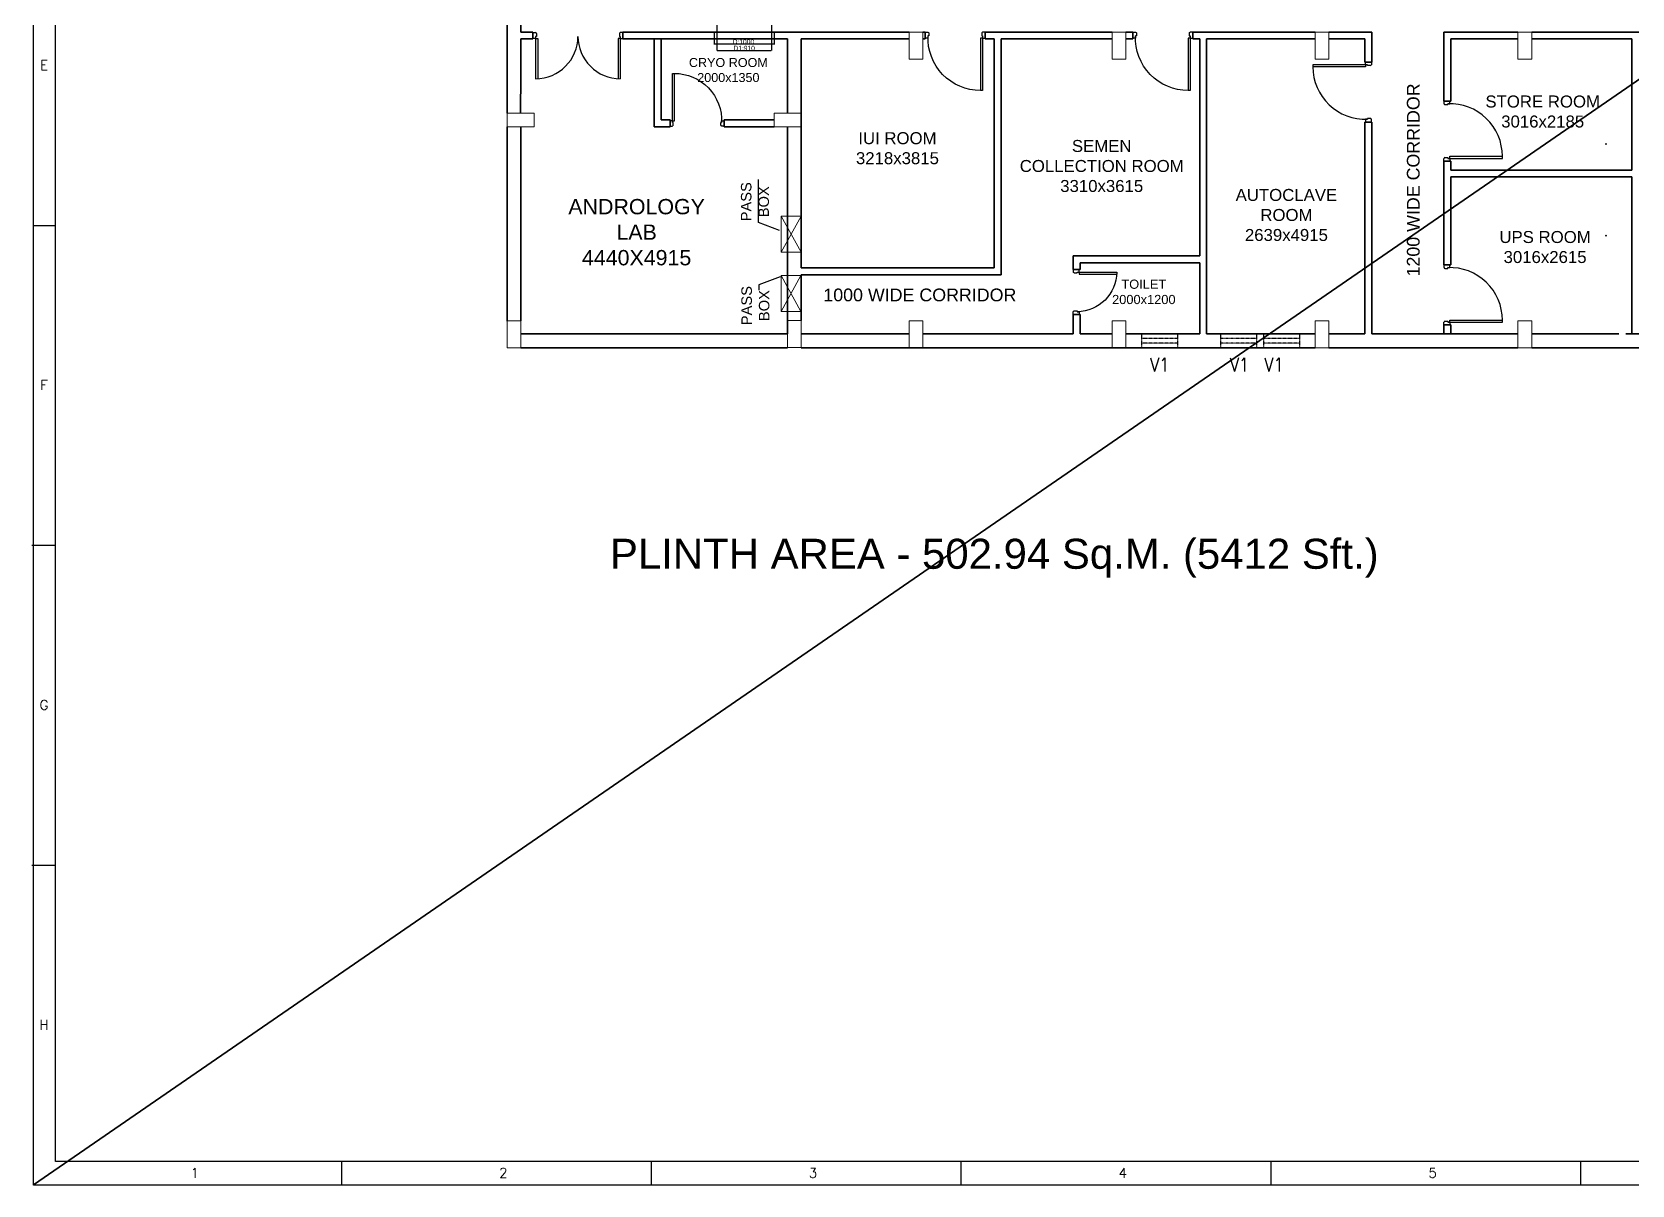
# Model space of a CAD drawing. Extents: x 2733443 to 3206532, y -1516114 to -1264405.
# Drawn here: x 3069392 to 3096055, y -1389320 to -1370110 of the extents above; entities that cross this region are included whole.
import ezdxf
from ezdxf.enums import TextEntityAlignment as Align

# ---------------------------------------------------------------- set-up
doc = ezdxf.new("R2010")
doc.units = 0
doc.header["$MEASUREMENT"] = 0
doc.linetypes.add('1', pattern=[0, 0, 0])
doc.linetypes.add('HIDDEN', pattern=[0.375, 0.25, -0.125])
doc.layers.get('0').update_dxf_attribs({"color": 250, "linetype": '1'})
for name, color, linetype, lineweight in [('AIR SHOWER', 7, 'Continuous', 35), ('Column', 162, 'Continuous', 13), ('WALL', 7, '1', 35), ('WIN', 151, 'Continuous', 9)]:
    doc.layers.add(name, color=color, linetype=linetype, lineweight=lineweight)
for name, color, linetype in [('DOOR', 40, 'Continuous'), ('TEXT', 5, '1'), ('TITLE', 7, 'Continuous'), ('V1', 7, 'Continuous')]:
    doc.layers.add(name, color=color, linetype=linetype)
doc.styles.add('ARIAL', font='arial.ttf')
doc.styles.add('ROMANS', font='romans.shx')
doc.dimstyles.new('BIGDFD$0', dxfattribs={"dimtxt": 8, "dimasz": 4, "dimexe": 1, "dimexo": 2, "dimtad": 1, "dimlfac": 10, "dimtxsty": 'Standard', "dimcen": 2.5, "dimclrd": 5, "dimclre": 3, "dimclrt": 1, "dimadec": 0, "dimazin": 0, "dimtfac": 1, "dimtmove": 0, "dimatfit": 3, "dimfxl": 1, "dimarcsym": 0})
doc.dimstyles.new('TEXT', dxfattribs={"dimscale": 0, "dimtxt": 500, "dimasz": 100, "dimexe": 75, "dimexo": 100, "dimgap": 50, "dimtad": 0, "dimdec": 0, "dimzin": 0, "dimdsep": 46, "dimtxsty": 'ARIAL', "dimblk": 'OBLIQUE', "dimcen": 0.09, "dimdle": 100, "dimclrd": 256, "dimclre": 256, "dimclrt": 6, "dimadec": 0, "dimazin": 0, "dimtfac": 1, "dimtdec": 0, "dimtofl": 0, "dimtmove": 2, "dimatfit": 3, "dimfxl": 1, "dimfrac": 2, "dimtolj": 1, "dimtzin": 0, "dimarcsym": 0})

# ---------------------------------------------------------------- blocks, each defined once
blk = doc.blocks.new('_Oblique')
at = {"color": 0, "linetype": 'ByBlock', "lineweight": -2}
blk.add_line((-0.5, -0.5), (0.5, 0.5), dxfattribs=at)
blk = doc.blocks.new('A$C1BA14061')
at = {"layer": 'TITLE', "color": 7}
for p, q in [((0, -140464), (0, 0)), ((203982, -140464), (0, -140464))]:
    blk.add_line(p, q, dxfattribs=at)
at = {"layer": 'TITLE'}
for p, q in [((1204, -139174), (1204, -1290)), ((202692, -139174), (1204, -139174))]:
    blk.add_line(p, q, dxfattribs=at)
at = {"layer": 'TITLE', "color": 0}
for p, q in [((0, -87790), (1204, -87790)), ((-86, -105348), (1204, -105348)), ((-86, -122906), (1204, -122906)), ((16920, -140464), (16920, -139174)), ((33925, -140464), (33925, -139174)), ((50931, -140464), (50931, -139174)), ((67937, -140464), (67937, -139174)), ((84942, -140464), (84942, -139174))]:
    blk.add_line(p, q, dxfattribs=at)
at = {"layer": 'TITLE', "color": 0, "style": 'ROMANS', "width": 1}
for s, p in [('E', (573, -78997)), ('F', (573, -96555)), ('G', (573, -114113)), ('H', (573, -131671)), ('1', (8852, -139799)), ('2', (25785, -139799)), ('3', (42791, -139799)), ('4', (59796, -139799)), ('5', (76802, -139799))]:
    blk.add_text(s, height=535, dxfattribs=at).set_placement(p, align=Align.MIDDLE)
blk = doc.blocks.new('A$C19B8274B')
at = {"layer": 'DOOR'}
for p, q in [((-45, 925), (-80, 925)), ((-80, 50), (-80, 925)), ((-45, 50), (-45, 925)), ((-45, 50), (-80, 50)), ((-955, -50), (-955, -47.5)), ((-940, -35), (-942.5, -35)), ((-60, -35), (-57.5, -35)), ((-45, -50), (-45, -47.5))]:
    blk.add_line(p, q, dxfattribs=at)
for points in [[(-940, 15), (-955, 15), (-955, 50), (-1000, 50), (-1000, -50), (-955, -50)], [(-940, -35), (-940, 15)], [(-60, 15), (-45, 15), (-45, 50), (0, 50), (0, -50), (-45, -50)], [(-60, -35), (-60, 15)]]:
    blk.add_lwpolyline(points, dxfattribs=at)
at = {"layer": 'DOOR', "color": 145}
blk.add_arc((-80, 50), 875, 90, 182.29244, dxfattribs=at)
at = {"layer": 'DOOR'}
for centre, start, end in [((-955, -35), 270, 0), ((-45, -35), 180, 270)]:
    blk.add_arc(centre, 12.5, start, end, dxfattribs=at)
blk = doc.blocks.new('750')
at = {"layer": 'DOOR'}
for p, q in [((-50, 705), (-47.5, 705)), ((-35, 690), (-35, 692.5)), ((-50, 45), (-47.5, 45)), ((-35, 60), (-35, 57.5)), ((50, 45), (50, 80)), ((50, 80), (675, 80)), ((50, 45), (675, 45)), ((675, 45), (675, 80))]:
    blk.add_line(p, q, dxfattribs=at)
for points in [[(15, 690), (15, 705), (50, 705), (50, 750), (-50, 750), (-50, 705)], [(-35, 690), (15, 690)], [(15, 60), (15, 45), (50, 45), (50, 0), (-50, 0), (-50, 45)], [(-35, 60), (15, 60)]]:
    blk.add_lwpolyline(points, dxfattribs=at)
for centre, start, end in [((-35, 705), 180, 270), ((-35, 45), 90, 180)]:
    blk.add_arc(centre, 12.5, start, end, dxfattribs=at)
at = {"layer": 'DOOR', "color": 145}
blk.add_arc((15, 45), 660, 0, 90, dxfattribs=at)
blk = doc.blocks.new('ddoor')
at = {"layer": 'DOOR', "lineweight": 25}
for p, q in [((50, 0), (-50, 0)), ((-50, 0), (-50, -45)), ((50, -45), (50, 0)), ((-50, -45), (-47, -45)), ((-35, -60), (-35, -57)), ((-35, -60), (15, -60)), ((15, -60), (15, -45)), ((15, -45), (50, -45)), ((50, -45), (720, -45)), ((50, -45), (50, -80)), ((50, -80), (720, -80)), ((-50, -1500), (-50, -1455)), ((-50, -1455), (-47, -1455)), ((50, -1500), (-50, -1500)), ((50, -1500), (-50, -1500)), ((-35, -1440), (-35, -1442)), ((-35, -1440), (15, -1440)), ((15, -1440), (15, -1455)), ((15, -1455), (50, -1455)), ((50, -1420), (720, -1420)), ((50, -1455), (50, -1420)), ((50, -1455), (720, -1455)), ((50, -1455), (50, -1500))]:
    blk.add_line(p, q, dxfattribs=at)
for centre, start, end in [((-35, -45), 180, 270), ((-35, -1455), 90, 180)]:
    blk.add_arc(centre, 12.5, start, end, dxfattribs=at)
at = {"layer": 'DOOR', "color": 146, "lineweight": 25, "true_color": 0x105689}
for centre, start, end in [((15, -45), 270, 0), ((15, -1455), 0, 90)]:
    blk.add_arc(centre, 705, start, end, dxfattribs=at)
blk = doc.blocks.new('*D46')
at = {"layer": 'AIR SHOWER', "color": 3, "lineweight": -2, "transparency": 16777216}
for p, q in [((3080760, -1370112), (3080760, -1370316)), ((3081760, -1370112), (3081760, -1370316))]:
    blk.add_line(p, q, dxfattribs=at)
at = {"layer": 'AIR SHOWER', "color": 5, "lineweight": -2, "transparency": 16777216}
blk.add_line((3081756, -1370315), (3080764, -1370315), dxfattribs=at)
at = {"layer": 'AIR SHOWER', "color": 5, "transparency": 16777216}
for points in [[(3080764, -1370314), (3080764, -1370315), (3080760, -1370315)], [(3081756, -1370314), (3081756, -1370315), (3081760, -1370315)]]:
    blk.add_solid(points, dxfattribs=at)
at = {"layer": 'Defpoints', "color": 0, "transparency": 16777216}
for p in [(3080760, -1370110), (3081760, -1370110), (3080760, -1370315)]:
    blk.add_point(p, dxfattribs=at)
at = {"layer": 'AIR SHOWER', "color": 1, "lineweight": 0, "transparency": 16777216, "insert": (3081247, -1370274), "char_height": 80, "width": 377.22, "attachment_point": 5}
blk.add_mtext('D:1000', dxfattribs=at)
blk = doc.blocks.new('*D42')
at = {"layer": 'AIR SHOWER', "color": 3, "lineweight": -2, "transparency": 16777216}
for p, q in [((3080805, -1369384), (3080805, -1370420)), ((3081715, -1369384), (3081715, -1370420))]:
    blk.add_line(p, q, dxfattribs=at)
at = {"layer": 'AIR SHOWER', "color": 5, "lineweight": -2, "transparency": 16777216}
blk.add_line((3080809, -1370419), (3081711, -1370419), dxfattribs=at)
at = {"layer": 'AIR SHOWER', "color": 5, "transparency": 16777216}
for points in [[(3080809, -1370419), (3080809, -1370420), (3080805, -1370419)], [(3081711, -1370419), (3081711, -1370420), (3081715, -1370419)]]:
    blk.add_solid(points, dxfattribs=at)
at = {"layer": 'Defpoints', "color": 0, "transparency": 16777216}
for p in [(3080805, -1369382), (3081715, -1369382), (3081715, -1370419)]:
    blk.add_point(p, dxfattribs=at)
at = {"layer": 'AIR SHOWER', "color": 1, "lineweight": 0, "transparency": 16777216, "insert": (3081260, -1370379), "char_height": 80, "attachment_point": 5}
blk.add_mtext('D1:910', dxfattribs=at)

msp = doc.modelspace()

# ---------------------------------------------------------------- linework, layer by layer
at = {"layer": 'Column'}
for points in [[(3084009.9536, -1370109.7761), (3084239.9536, -1370109.7761), (3084239.9536, -1370559.7761), (3084009.9536, -1370559.7761)], [(3087391.6203, -1370109.7761), (3087621.6203, -1370109.7761), (3087621.6203, -1370559.7761), (3087391.6203, -1370559.7761)], [(3090773.287, -1370109.7761), (3091003.287, -1370109.7761), (3091003.287, -1370559.7761), (3090773.287, -1370559.7761)], [(3094154.9536, -1370109.7761), (3094384.9536, -1370109.7761), (3094384.9536, -1370559.7761), (3094154.9536, -1370559.7761)], [(3077760.0377, -1371459.7761), (3077760.0377, -1371689.7761), (3077310.0377, -1371689.7761), (3077310.0377, -1371459.7761)], [(3082209.9536, -1371459.7761), (3082209.9536, -1371689.7761), (3081759.9536, -1371689.7761), (3081759.9536, -1371459.7761)], [(3077310.0377, -1374919.7761), (3077540.0377, -1374919.7761), (3077540.0377, -1375369.7761), (3077310.0377, -1375369.7761)], [(3081979.9536, -1374914.7761), (3082209.9536, -1374914.7761), (3082209.9536, -1375364.7761), (3081979.9536, -1375364.7761)], [(3084009.9536, -1374919.7761), (3084239.9536, -1374919.7761), (3084239.9536, -1375369.7761), (3084009.9536, -1375369.7761)], [(3087391.6203, -1374919.7761), (3087621.6203, -1374919.7761), (3087621.6203, -1375369.7761), (3087391.6203, -1375369.7761)], [(3090773.287, -1374919.7761), (3091003.287, -1374919.7761), (3091003.287, -1375369.7761), (3090773.287, -1375369.7761)], [(3094384.9536, -1374919.7761), (3094154.9536, -1374919.7761), (3094154.9536, -1375369.7761), (3094384.9536, -1375369.7761)]]:
    msp.add_lwpolyline(points, close=True, dxfattribs=at)
at = {"layer": 'V1', "linetype": 'HIDDEN', "ltscale": 0.5}
for p, q in [((3088482.8092, -1375139.7761), (3087882.8092, -1375139.7761)), ((3087882.8092, -1375139.7761), (3087882.8092, -1375369.7761)), ((3088482.8092, -1375214.7761), (3087882.8092, -1375214.7761)), ((3088482.8092, -1375139.7761), (3088482.8092, -1375369.7761)), ((3089797.8917, -1375139.7761), (3089197.8917, -1375139.7761)), ((3089197.8917, -1375139.7761), (3089197.8917, -1375369.7761)), ((3089797.8917, -1375214.7761), (3089197.8917, -1375214.7761)), ((3089797.8917, -1375139.7761), (3089797.8917, -1375369.7761)), ((3090515.491, -1375139.7761), (3089915.491, -1375139.7761)), ((3089915.491, -1375139.7761), (3089915.491, -1375369.7761)), ((3090515.491, -1375214.7761), (3089915.491, -1375214.7761)), ((3090515.491, -1375139.7761), (3090515.491, -1375369.7761)), ((3088482.8092, -1375294.7761), (3087882.8092, -1375294.7761)), ((3088482.8092, -1375369.7761), (3087882.8092, -1375369.7761)), ((3089797.8917, -1375294.7761), (3089197.8917, -1375294.7761)), ((3089797.8917, -1375369.7761), (3089197.8917, -1375369.7761)), ((3090515.491, -1375294.7761), (3089915.491, -1375294.7761)), ((3090515.491, -1375369.7761), (3089915.491, -1375369.7761))]:
    msp.add_line(p, q, dxfattribs=at)
at = {"layer": 'WALL', "color": 240, "true_color": 0xed1f24}
msp.add_line((3131338.2085, -1346681.9547), (3069418.3628, -1389320.4499), dxfattribs=at)
at = {"layer": 'WALL'}
for p, q in [((3077310.0377, -1368124.7761), (3077310.0377, -1371459.7761)), ((3077540.0377, -1368124.7761), (3077540.0377, -1370109.7761)), ((3077740.0377, -1370109.7761), (3077540.0377, -1370109.7761)), ((3077740.0377, -1370109.7761), (3077740.0377, -1370224.7761)), ((3079240.0377, -1370109.7761), (3079240.0377, -1370224.7761)), ((3081805.0377, -1370109.7761), (3079240.0377, -1370109.7761)), ((3082209.9536, -1370109.7761), (3081805.0377, -1370109.7761)), ((3084009.9536, -1370109.7761), (3082209.9536, -1370109.7761)), ((3084277.9536, -1370109.7761), (3084239.9536, -1370109.7761)), ((3084277.9536, -1370224.7761), (3084277.9536, -1370109.7761)), ((3086210.1253, -1370109.7761), (3085277.9536, -1370109.7761)), ((3085277.9536, -1370224.7761), (3085277.9536, -1370109.7761)), ((3086210.1253, -1370109.7761), (3087391.6203, -1370109.7761)), ((3087736.6203, -1370109.7761), (3087621.6203, -1370109.7761)), ((3087621.6203, -1370109.7761), (3087736.6203, -1370109.7761)), ((3087736.6203, -1370109.7761), (3087736.6203, -1370224.7761)), ((3088760.9536, -1370109.7761), (3088736.6203, -1370109.7761)), ((3088736.6203, -1370224.7761), (3088736.6203, -1370109.7761)), ((3088966.6203, -1370109.7761), (3088760.9536, -1370109.7761)), ((3089116.6203, -1370109.7761), (3088966.6203, -1370109.7761)), ((3090773.287, -1370109.7761), (3089116.6203, -1370109.7761)), ((3091720.287, -1370109.7761), (3091003.287, -1370109.7761)), ((3091720.287, -1370109.7761), (3091720.287, -1370609.7761)), ((3092920.287, -1370109.7761), (3094154.9536, -1370109.7761)), ((3092920.287, -1370109.7761), (3092920.287, -1371259.7761)), ((3094384.9536, -1370109.7761), (3095751.1153, -1370109.7761)), ((3095751.1153, -1370109.7761), (3096166.1153, -1370109.7761)), ((3077540.0377, -1370224.7761), (3077540.0377, -1370824.7761)), ((3077740.0377, -1370224.7761), (3077540.0377, -1370224.7761)), ((3080040.0377, -1370224.7761), (3079240.0377, -1370224.7761)), ((3079759.9536, -1371689.7761), (3079759.9536, -1370224.7761)), ((3079874.9536, -1371574.7761), (3079874.9536, -1370224.7761)), ((3081805.0377, -1370224.7761), (3080040.0377, -1370224.7761)), ((3081979.9536, -1370224.7761), (3081805.0377, -1370224.7761)), ((3081979.9536, -1370224.7761), (3081979.9536, -1371459.7761)), ((3082209.9536, -1370224.7761), (3082209.9536, -1373954.7761)), ((3084009.9536, -1370224.7761), (3082209.9536, -1370224.7761)), ((3084277.9536, -1370224.7761), (3084239.9536, -1370224.7761)), ((3085427.9536, -1370224.7761), (3085277.9536, -1370224.7761)), ((3085427.9536, -1370224.7761), (3085427.9536, -1374039.7761)), ((3085542.9536, -1370224.7761), (3085542.9536, -1374154.7761)), ((3086325.1253, -1370224.7761), (3085542.9536, -1370224.7761)), ((3086325.1253, -1370224.7761), (3087391.6203, -1370224.7761)), ((3087736.6203, -1370224.7761), (3087621.6203, -1370224.7761)), ((3088736.6203, -1370224.7761), (3088851.6203, -1370224.7761)), ((3088851.6203, -1370224.7761), (3088851.6203, -1373839.7761)), ((3089116.6203, -1370224.7761), (3088966.6203, -1370224.7761)), ((3088966.6203, -1370224.7761), (3088966.6203, -1372704.7761)), ((3090773.287, -1370224.7761), (3089116.6203, -1370224.7761)), ((3091003.287, -1370224.7761), (3091605.287, -1370224.7761)), ((3091605.287, -1370224.7761), (3091605.287, -1370609.7761)), ((3093035.287, -1370224.7761), (3094154.9536, -1370224.7761)), ((3093035.287, -1370224.7761), (3093035.287, -1371259.7761)), ((3094384.9536, -1370224.7761), (3095751.1153, -1370224.7761)), ((3095751.1153, -1370224.7761), (3096051.1153, -1370224.7761)), ((3096051.1153, -1370224.7761), (3096051.1153, -1372409.7761)), ((3091605.287, -1370609.7761), (3091720.287, -1370609.7761)), ((3077540.0377, -1370824.7761), (3077535.0377, -1371459.7761)), ((3093035.287, -1371259.7761), (3092920.287, -1371259.7761)), ((3077310.0377, -1371689.7761), (3077310.0377, -1374929.4601)), ((3077540.0377, -1371689.7761), (3077540.0377, -1374919.7761)), ((3080024.9537, -1371689.7761), (3079759.9536, -1371689.7761)), ((3080024.9536, -1371574.7761), (3079874.9536, -1371574.7761)), ((3079874.9536, -1371574.7761), (3080024.9536, -1371574.7761)), ((3080024.9536, -1371574.7761), (3080024.9537, -1371689.7761)), ((3080924.9536, -1371574.776), (3080924.9537, -1371689.776)), ((3081759.9536, -1371574.7761), (3080924.9536, -1371574.7761)), ((3080924.9537, -1371689.776), (3081759.9536, -1371689.776)), ((3081979.9536, -1371689.7761), (3081979.9536, -1375139.7761)), ((3091605.287, -1371609.7761), (3091605.287, -1375139.7761)), ((3091605.287, -1371609.7761), (3091720.287, -1371609.7761)), ((3091720.287, -1371609.7761), (3091720.287, -1375139.7761)), ((3092920.287, -1372259.7761), (3092920.287, -1373989.7761)), ((3093035.287, -1372259.7761), (3092920.287, -1372259.7761)), ((3093035.287, -1372259.7761), (3093035.287, -1372409.7761)), ((3093035.287, -1372409.7761), (3096051.1153, -1372409.7761)), ((3093035.287, -1372524.7761), (3093035.287, -1372624.7761)), ((3093035.287, -1372524.7761), (3096051.1153, -1372524.7761)), ((3096051.1153, -1372524.7761), (3096051.1153, -1372624.7761)), ((3088966.6203, -1372704.7761), (3088966.6203, -1375139.7761)), ((3093035.287, -1372624.7761), (3093035.287, -1373989.7761)), ((3096051.1153, -1372624.7761), (3096051.1153, -1375139.7761)), ((3086742.9536, -1373839.7761), (3086742.9536, -1373954.7761)), ((3086742.9536, -1373839.7761), (3088851.6203, -1373839.7761)), ((3086742.9536, -1373849.7761), (3086742.9536, -1374064.7761)), ((3082209.9536, -1373954.7761), (3082209.9536, -1374039.7761)), ((3085427.9536, -1374039.7761), (3082209.9536, -1374039.7761)), ((3082209.9536, -1374154.7761), (3082209.9536, -1374914.7761)), ((3082209.9536, -1374154.7761), (3085542.9536, -1374154.7761)), ((3086742.9536, -1374064.7761), (3086857.9536, -1374064.7761)), ((3086857.9536, -1374064.7761), (3086857.9536, -1373954.7761)), ((3086857.9536, -1373954.7761), (3088851.6203, -1373954.7761)), ((3088851.6203, -1373954.7761), (3088851.6203, -1375139.7761)), ((3093035.287, -1373989.7761), (3092920.287, -1373989.7761)), ((3086742.9536, -1375139.7761), (3086742.9536, -1374814.7761)), ((3086742.9536, -1374814.7761), (3086857.9536, -1374814.7761)), ((3086857.9536, -1374814.7761), (3086857.9536, -1375139.7761)), ((3092920.287, -1374989.7761), (3092920.287, -1375139.7761)), ((3093035.287, -1374989.7761), (3092920.287, -1374989.7761)), ((3093035.287, -1374989.7761), (3093035.287, -1375139.7761)), ((3077540.0377, -1375139.7761), (3081979.9536, -1375139.7761)), ((3084009.9536, -1375139.7761), (3082209.9536, -1375139.7761)), ((3086210.1253, -1375139.7761), (3084239.9536, -1375139.7761)), ((3086742.9536, -1375139.7761), (3086210.1253, -1375139.7761)), ((3087391.6203, -1375139.7761), (3086857.9536, -1375139.7761)), ((3088851.6203, -1375139.7761), (3087621.6203, -1375139.7761)), ((3089273.287, -1375139.7761), (3088966.6203, -1375139.7761)), ((3090773.287, -1375139.7761), (3089273.287, -1375139.7761)), ((3091605.287, -1375139.7761), (3091003.287, -1375139.7761)), ((3092203.287, -1375139.7761), (3091720.287, -1375139.7761)), ((3094154.9536, -1375139.7761), (3092203.287, -1375139.7761)), ((3095834.9536, -1375139.7761), (3094384.9536, -1375139.7761)), ((3096221.6203, -1375139.7761), (3095949.9536, -1375139.7761)), ((3077540.0377, -1375369.7761), (3081979.9536, -1375369.7761)), ((3090773.287, -1375369.7761), (3082209.9536, -1375369.7761)), ((3090773.287, -1375369.7761), (3084239.9536, -1375369.7761)), ((3094154.9536, -1375369.7761), (3091003.287, -1375369.7761)), ((3094384.9536, -1375369.7761), (3098624.1153, -1375369.7761))]:
    msp.add_line(p, q, dxfattribs=at)
for p in [(3095623.3907, -1371973.1095), (3095623.3907, -1373501.4428)]:
    msp.add_point(p, dxfattribs=at)
at = {"layer": 'WIN', "color": 8, "linetype": 'Continuous'}
for p, q in [((3082207.3135, -1373776.6141), (3081877.3135, -1373177.4309)), ((3081877.3135, -1373776.6141), (3082207.3135, -1373177.4309)), ((3082206.9948, -1374766.5759), (3081876.9948, -1374167.3928)), ((3081876.9948, -1374766.5759), (3082206.9948, -1374167.3928))]:
    msp.add_line(p, q, dxfattribs=at)
at = {"layer": 'WIN', "linetype": 'Continuous'}
for points in [[(3081877.3135, -1373776.6141), (3082207.3135, -1373776.6141), (3082207.3135, -1373177.4309), (3081877.3135, -1373177.4309)], [(3081876.9948, -1374766.5759), (3082206.9948, -1374766.5759), (3082206.9948, -1374167.3928), (3081876.9948, -1374167.3928)]]:
    msp.add_lwpolyline(points, close=True, dxfattribs=at)

# ---------------------------------------------------------------- block references
at = {"layer": 'DOOR', "linetype": 'Continuous', "xscale": -1, "rotation": 180}
for p in [(3085277.9536, -1370159.7761), (3088736.6203, -1370159.7761)]:
    msp.add_blockref('A$C19B8274B', p, dxfattribs=at)
at = {"layer": 'DOOR', "linetype": 'Continuous'}
for p, rotation in [((3091662.787, -1370609.7761), 89.99999999999999), ((3092970.287, -1372259.7761), 270), ((3092970.287, -1374989.7761), 270)]:
    msp.add_blockref('A$C19B8274B', p, dxfattribs=dict(at, rotation=rotation))
at = {"layer": 'DOOR', "linetype": 'Continuous', "xscale": -0.9, "yscale": 0.9, "zscale": 0.9}
msp.add_blockref('A$C19B8274B', (3080024.9537, -1371632.2761), dxfattribs=at)
at = {"layer": 'DOOR', "xscale": -1, "rotation": 180}
msp.add_blockref('750', (3086792.9536, -1374064.7761), dxfattribs=at)
at = {"layer": 'TITLE', "xscale": 0.3035552556082519, "yscale": 0.3035553943041123, "zscale": 0.3035553665695551}
msp.add_blockref('A$C1BA14061', (3069418.3628, -1346681.9547), dxfattribs=at)
at = {"layer": 'WALL', "rotation": 270}
msp.add_blockref('ddoor', (3079240.0377, -1370167.2761), dxfattribs=at)

# ---------------------------------------------------------------- texts
at = {"layer": 'TEXT', "style": 'ARIAL'}
msp.add_text('1200 WIDE CORRIDOR', height=212.5, rotation=90, dxfattribs=at).set_placement((3092579.8478, -1372574.5907), align=Align.BOTTOM_CENTER)
msp.add_text('1000 WIDE CORRIDOR', height=212.5, dxfattribs=at).set_placement((3084187.6181, -1374660.6736), align=Align.BOTTOM_CENTER)
at = {"layer": 'TEXT', "attachment_point": 5, "style": 'ARIAL'}
for s, insert, char_height, width in [('CRYO ROOM 2000x1350', (3080996.6767, -1370744.3874), 150, 2091.40159), ('STORE ROOM\\P3016x2185', (3094566.8666, -1371435.6767), 200, 2061.081547), ('IUI ROOM 3218x3815', (3083814.1665, -1372046.83), 200, 2091.40159), ('SEMEN COLLECTION ROOM 3310x3615', (3087217.9842, -1372343.5078), 200, 2732.422793), ('AUTOCLAVE\\PROOM\\P2639x4915', (3090296.1781, -1373159.7911), 200, 1382.810368), ('ANDROLOGY LAB 4440X4915', (3079467.8675, -1373446.4235), 255, 2454.157572), ('UPS ROOM\\P3016x2615', (3094606.2963, -1373693.6163), 200, 2253.017537), ('TOILET\\P2000x1200', (3087919.8021, -1374440.196), 153, 1626.955662), ('PLINTH AREA - 502.94 Sq.M. (5412 Sft.)', (3085428.4609, -1378878.6348), 500, 16142.689333)]:
    msp.add_mtext(s, dxfattribs=dict(at, insert=insert, char_height=char_height, width=width))
at = {"layer": 'TEXT', "linetype": 'Continuous', "char_height": 175, "width": 1149.249659, "attachment_point": 5, "rotation": 90, "style": 'ARIAL'}
for insert in [(3081440.6983, -1372937.8745, -101230.7692), (3081447.851, -1374668.3883, -101230.7692)]:
    msp.add_mtext('PASS BOX', dxfattribs=dict(at, insert=insert))
at = {"layer": 'V1', "color": 7, "style": 'ROMANS', "width": 0.85}
for p in [(3088184.0473, -1375768.7979), (3089512.0258, -1375768.7979), (3090088.788, -1375768.7979)]:
    msp.add_text('V1', height=230, dxfattribs=at).set_placement(p, align=Align.CENTER)

# ---------------------------------------------------------------- dimensions: what is measured, and where the dimension line sits
at = {"layer": 'AIR SHOWER', "lineweight": 0}
dim = msp.add_linear_dim(base=(3081714.9536, -1370419.2749), p1=(3080804.9536, -1369382.1268), p2=(3081714.9536, -1369382.1268), angle=180, text='D1:910', dimstyle='BIGDFD$0', override={"dimtxt": 80}, dxfattribs=at)
dim.commit()
dim.dimension.update_dxf_attribs({"geometry": '*D42', "text_midpoint": (3081259.9536, -1370419.2749), "dimtype": 160})
at = {"layer": 'AIR SHOWER', "color": 8, "lineweight": 0}
dim = msp.add_linear_dim(base=(3080759.9536, -1370314.6249), p1=(3081759.9536, -1370109.7761), p2=(3080759.9536, -1370109.7761), angle=180, text='D:1000', dimstyle='BIGDFD$0', override={"dimtxt": 80}, dxfattribs=at)
dim.commit()
dim.dimension.update_dxf_attribs({"geometry": '*D46', "text_midpoint": (3081246.7261, -1370314.6249), "dimtype": 160})

# ---------------------------------------------------------------- leaders
at = {"layer": 'WIN', "color": 8, "linetype": 'Continuous'}
for points in [[(3081850.8024, -1373415.7497, -101230.7692), (3081497.9418, -1373286.3446, -101230.7692), (3081497.9418, -1372568.5774, -101230.7692)], [(3081857.9551, -1374190.5132, -101230.7692), (3081505.0945, -1374319.9182, -101230.7692), (3081505.0945, -1374409.6391, -101230.7692)]]:
    msp.add_leader(points, dimstyle='TEXT', override={"dimscale": 1, "dimtxt": 200, "dimasz": 50, "dimfxl": 0.18}, dxfattribs=at)

doc.saveas('drawing.dxf')
